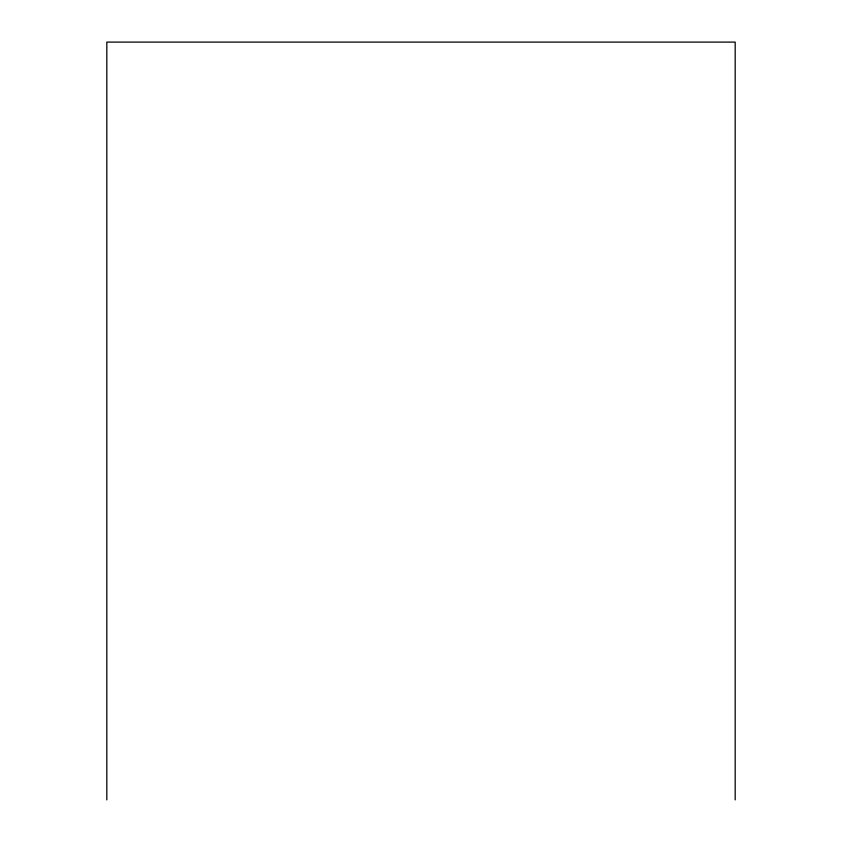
<?xml version="1.0" encoding="UTF-8"?>
<svg xmlns="http://www.w3.org/2000/svg" width="842" height="842" viewBox="0 0 842 842"><rect width="100%" height="100%" fill="white"/><g stroke="black" fill="none" stroke-linecap="round" stroke-linejoin="round"><path stroke-width="1.26" d="M735.182 799.9L735.182 42.1L106.818 42.1L106.818 799.9"/></g></svg>
